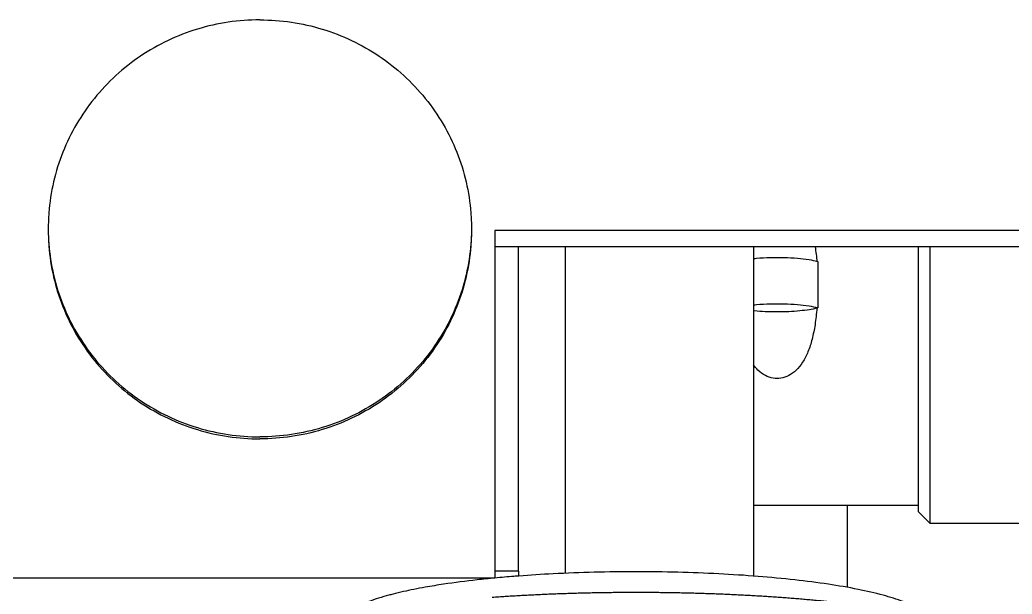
# Model space of a CAD drawing. Header units: millimetres. Extents: x 21899 to 38731, y -5425 to 3612.
# Drawn here: x 25215.4 to 25257.61, y 309.82 to 334.23 of the extents above; entities that cross this region are included whole.
import ezdxf

# ---------------------------------------------------------------- set-up
doc = ezdxf.new("R2010")
doc.units = ezdxf.units.MM

msp = doc.modelspace()

# ---------------------------------------------------------------- linework, layer by layer
at = {"color": 7, "linetype": 'Continuous'}
for p, q in [((25293.61, 325.282), (25235.61, 325.282)), ((25235.61, 325.282), (25235.61, 310.497)), ((25293.61, 324.587), (25235.61, 324.587)), ((25238.61, 310.707), (25238.61, 324.587)), ((25246.61, 324.587), (25246.61, 310.587)), ((25253.61, 324.587), (25253.61, 313.335)), ((25254.11, 324.587), (25254.11, 312.835)), ((25249.342, 323.959), (25249.342, 321.99)), ((25253.61, 313.585), (25246.61, 313.585)), ((25250.61, 310.099), (25250.61, 313.585)), ((25253.61, 313.335), (25254.11, 312.835)), ((25254.11, 312.835), (25260.11, 312.835)), ((25236.61, 310.8), (25236.61, 310.587)), ((25168.61, 310.51), (25235.61, 310.51))]:
    msp.add_line(p, q, dxfattribs=at)
at = {"color": 3, "linetype": 'Continuous'}
for q in [(25236.61, 324.587), (25235.61, 310.8)]:
    msp.add_line((25236.61, 310.8), q, dxfattribs=at)
at = {"color": 7, "linetype": 'Continuous'}
for points, start_tangent, end_tangent in [([(25225.61, 334.232), (25224.269, 334.133), (25222.957, 333.838), (25221.705, 333.354), (25220.54, 332.692), (25219.488, 331.866), (25218.573, 330.895), (25217.816, 329.8), (25217.232, 328.607), (25216.836, 327.341), (25216.635, 326.031), (25216.61, 325.369)], (-1, 0), (0, -1)), ([(25225.61, 334.232), (25226.951, 334.133), (25228.263, 333.838), (25229.515, 333.354), (25230.68, 332.692), (25231.731, 331.866), (25232.646, 330.895), (25233.404, 329.8), (25233.988, 328.607), (25234.384, 327.341), (25234.585, 326.031), (25234.61, 325.369)], (1, 0), (0, -1)), ([(25216.61, 325.369), (25216.61, 325.282)], (0, -1), (0.009926, -0.999951)), ([(25216.61, 325.282), (25216.635, 324.619), (25216.836, 323.31), (25217.232, 322.044), (25217.816, 320.85), (25218.573, 319.756), (25219.488, 318.785), (25220.54, 317.959), (25221.705, 317.296), (25222.957, 316.812), (25224.269, 316.518), (25225.604, 316.419)], (0, -1), (1, -0.0007)), ([(25216.61, 325.282), (25216.635, 324.706), (25216.836, 323.396), (25217.232, 322.131), (25217.816, 320.937), (25218.573, 319.843), (25219.488, 318.871), (25220.54, 318.045), (25221.705, 317.383), (25222.957, 316.899), (25224.269, 316.604), (25225.61, 316.505)], (0.009926, -0.999951), (1, 0)), ([(25234.609, 325.282), (25234.585, 324.706), (25234.384, 323.396), (25233.988, 322.131), (25233.404, 320.937), (25232.646, 319.843), (25231.731, 318.871), (25230.68, 318.045), (25229.515, 317.383), (25228.263, 316.899), (25226.951, 316.604), (25225.61, 316.505)], (-0.009926, -0.999951), (-1, 0)), ([(25234.61, 325.282), (25234.585, 324.619), (25234.384, 323.31), (25233.988, 322.044), (25233.404, 320.85), (25232.646, 319.756), (25231.731, 318.785), (25230.68, 317.959), (25229.515, 317.296), (25228.263, 316.812), (25226.951, 316.518), (25225.616, 316.419)], (0, -1), (-1, -0.0007)), ([(25234.61, 325.369), (25234.609, 325.282)], (0, -1), (-0.009926, -0.999951)), ([(25249.228, 324.587), (25249.304, 323.948)], (0.161479, -0.986876), (0.081794, -0.996649)), ([(25246.61, 324.086), (25246.742, 324.099), (25247.312, 324.129), (25247.908, 324.129), (25248.478, 324.099), (25248.97, 324.04), (25249.309, 323.969)], (0.994998, 0.099898), (0.962509, -0.27125)), ([(25249.309, 323.969), (25249.342, 323.959)], (0.962509, -0.27125), (0.957624, -0.288022)), ([(25246.61, 322.117), (25246.742, 322.129), (25247.312, 322.16), (25247.908, 322.16), (25248.478, 322.129), (25248.97, 322.071), (25249.342, 321.99)], (0.994998, 0.099898), (0.957624, -0.288022)), ([(25249.304, 321.979), (25249.224, 321.275), (25249.098, 320.655), (25248.923, 320.121), (25248.696, 319.679), (25248.419, 319.338), (25248.104, 319.11), (25247.774, 319), (25247.444, 319), (25247.114, 319.111), (25246.799, 319.34), (25246.601, 319.567)], (-0.078261, -0.996933), (-0.593007, 0.805197)), ([(25249.304, 321.979), (25248.986, 321.911), (25248.579, 321.86), (25248.11, 321.827), (25247.61, 321.816), (25247.109, 321.827), (25246.641, 321.86), (25246.61, 321.863)], (-0.963751, -0.266802), (-0.995018, 0.0997)), ([(25249.342, 321.99), (25249.323, 321.984), (25249.304, 321.979)], (-0.957624, -0.288022), (-0.963751, -0.266802)), ([(25225.604, 316.419), (25225.61, 316.419)], (1, -0.0007), (1, 0)), ([(25225.616, 316.419), (25225.61, 316.419)], (-1, -0.0007), (-1, 0)), ([(25241.61, 310.77), (25239.831, 310.748), (25238.088, 310.682), (25236.623, 310.59)], (-1, 0), (-0.997158, -0.075339)), ([(25253.999, 308.887), (25253.983, 308.909), (25253.604, 309.211), (25252.98, 309.501), (25252.126, 309.773), (25251.057, 310.021), (25249.796, 310.24), (25248.368, 310.426), (25246.803, 310.574), (25245.132, 310.682), (25243.389, 310.748), (25241.61, 310.77)], (-0.593069, 0.805152), (-1, 0)), ([(25235.61, 310.504), (25234.852, 310.426), (25233.424, 310.24), (25232.647, 310.113)], (-0.995517, -0.094579), (-0.984405, -0.175918)), ([(25236.61, 310.589), (25236.417, 310.574), (25235.61, 310.504)], (-0.997139, -0.075583), (-0.995517, -0.094579)), ([(25236.623, 310.59), (25236.61, 310.589)], (-0.997158, -0.075339), (-0.997139, -0.075583)), ([(25231.274, 309.82), (25231.094, 309.773), (25230.239, 309.501), (25229.616, 309.211), (25229.237, 308.909), (25229.221, 308.887)], (-0.968982, -0.247133), (-0.593069, -0.805152)), ([(25232.647, 310.113), (25232.163, 310.021), (25231.274, 309.82)], (-0.984405, -0.175918), (-0.968982, -0.247133)), ([(25235.495, 309.691), (25235.634, 309.701), (25235.773, 309.71), (25235.912, 309.72), (25236.052, 309.729), (25236.192, 309.738), (25236.333, 309.746), (25236.474, 309.755), (25236.616, 309.763), (25236.758, 309.771), (25236.9, 309.779), (25237.043, 309.786), (25237.187, 309.794), (25237.331, 309.801), (25237.475, 309.808), (25237.619, 309.814), (25237.764, 309.821), (25237.909, 309.827), (25238.055, 309.833), (25238.2, 309.838), (25238.347, 309.844), (25238.493, 309.849), (25238.64, 309.854), (25238.786, 309.858), (25238.934, 309.863), (25239.081, 309.867), (25239.229, 309.871), (25239.376, 309.875), (25239.524, 309.878), (25239.673, 309.882), (25239.821, 309.885), (25239.97, 309.887), (25240.118, 309.89), (25240.267, 309.892), (25240.416, 309.894), (25240.565, 309.896), (25240.714, 309.898), (25240.863, 309.899), (25241.012, 309.9), (25241.162, 309.901), (25241.311, 309.901), (25241.461, 309.902), (25241.61, 309.902), (25241.759, 309.902), (25241.909, 309.901), (25242.058, 309.901), (25242.207, 309.9), (25242.357, 309.899), (25242.506, 309.898), (25242.655, 309.896), (25242.804, 309.894), (25242.953, 309.892), (25243.102, 309.89), (25243.25, 309.887), (25243.399, 309.885), (25243.547, 309.882), (25243.695, 309.878), (25243.843, 309.875), (25243.991, 309.871), (25244.139, 309.867), (25244.286, 309.863), (25244.433, 309.858), (25244.58, 309.854), (25244.727, 309.849), (25244.873, 309.844), (25245.019, 309.838), (25245.165, 309.833), (25245.311, 309.827), (25245.456, 309.821), (25245.601, 309.814), (25245.745, 309.808), (25245.889, 309.801), (25246.033, 309.794), (25246.176, 309.786), (25246.319, 309.779), (25246.462, 309.771), (25246.604, 309.763), (25246.746, 309.755), (25246.887, 309.746), (25247.028, 309.738), (25247.168, 309.729), (25247.308, 309.72), (25247.447, 309.71), (25247.586, 309.701), (25247.724, 309.691), (25247.862, 309.681), (25247.999, 309.671), (25248.136, 309.66), (25248.272, 309.65), (25248.408, 309.639), (25248.543, 309.628), (25248.677, 309.616), (25248.811, 309.605), (25248.944, 309.593), (25249.076, 309.581), (25249.208, 309.569), (25249.339, 309.556), (25249.47, 309.544), (25249.599, 309.531), (25249.728, 309.518), (25249.857, 309.504), (25249.984, 309.491), (25250.111, 309.477), (25250.238, 309.463), (25250.363, 309.449), (25250.488, 309.435), (25250.611, 309.421), (25250.735, 309.406), (25250.857, 309.391), (25250.978, 309.376), (25251.099, 309.361), (25251.219, 309.345), (25251.338, 309.329), (25251.456, 309.314), (25251.573, 309.298), (25251.69, 309.281), (25251.805, 309.265), (25251.92, 309.248), (25252.034, 309.231), (25252.147, 309.214), (25252.259, 309.197), (25252.37, 309.18), (25252.48, 309.162), (25252.589, 309.145), (25252.697, 309.127), (25252.804, 309.109), (25252.911, 309.09), (25253.016, 309.072), (25253.12, 309.053), (25253.223, 309.035), (25253.326, 309.016), (25253.427, 308.997), (25253.527, 308.977), (25253.626, 308.958), (25253.724, 308.939), (25253.821, 308.919), (25253.917, 308.899), (25254.012, 308.879), (25254.106, 308.859), (25254.199, 308.838), (25254.291, 308.818), (25254.381, 308.797), (25254.471, 308.776), (25254.559, 308.756), (25254.646, 308.734), (25254.732, 308.713), (25254.817, 308.692), (25254.901, 308.67), (25254.983, 308.649), (25255.065, 308.627), (25255.145, 308.605), (25255.224, 308.583), (25255.302, 308.561), (25255.379, 308.539), (25255.454, 308.516), (25255.528, 308.494), (25255.601, 308.471), (25255.673, 308.449), (25255.744, 308.426), (25255.813, 308.403), (25255.881, 308.38), (25255.948, 308.356), (25256.014, 308.333), (25256.078, 308.31), (25256.142, 308.286), (25256.203, 308.263), (25256.264, 308.239), (25256.323, 308.215), (25256.381, 308.191), (25256.438, 308.167), (25256.494, 308.143), (25256.548, 308.119), (25256.601, 308.095), (25256.652, 308.07), (25256.702, 308.046), (25256.751, 308.021), (25256.799, 307.997), (25256.845, 307.972), (25256.89, 307.947), (25256.934, 307.923), (25256.976, 307.898), (25257.017, 307.873), (25257.057, 307.848), (25257.095, 307.823), (25257.132, 307.798), (25257.168, 307.772), (25257.202, 307.747), (25257.235, 307.722), (25257.266, 307.696), (25257.296, 307.671), (25257.325, 307.646), (25257.352, 307.62), (25257.378, 307.595), (25257.403, 307.569), (25257.426, 307.543), (25257.448, 307.518), (25257.469, 307.492), (25257.488, 307.466), (25257.505, 307.441), (25257.522, 307.415), (25257.537, 307.389), (25257.55, 307.363), (25257.563, 307.337), (25257.573, 307.311), (25257.583, 307.285), (25257.591, 307.26), (25257.597, 307.234), (25257.603, 307.208), (25257.606, 307.182), (25257.609, 307.156), (25257.61, 307.13), (25257.61, 307.124)], (0.997432, 0.071627), (-0.000005, -1))]:
    msp.add_spline(points, degree=3, dxfattribs=dict(at, start_tangent=start_tangent, end_tangent=end_tangent))

doc.saveas('drawing.dxf')
